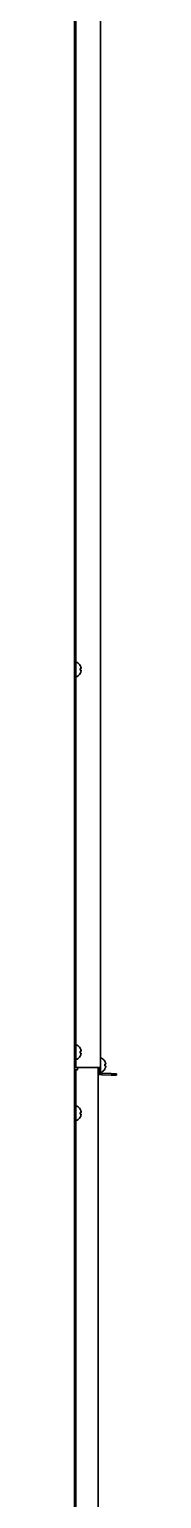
# Model space of a CAD drawing. Header units: inches. Extents: x 885 to 6823, y 710 to 5493.
# Drawn here: x 1951 to 1975, y 2450 to 3287 of the extents above; entities that cross this region are included whole.
import ezdxf

# ---------------------------------------------------------------- set-up
doc = ezdxf.new("R2010")
doc.units = ezdxf.units.IN
doc.layers.add('1', color=7, linetype='Continuous', true_color=0xffffff)

msp = doc.modelspace()

# ---------------------------------------------------------------- linework, layer by layer
at = {"layer": '1', "color": 7, "linetype": 'Continuous', "lineweight": 35}
for p, q in [((1965.44, 4019.66), (1965.44, 2695.46)), ((1950.64, 2356.86), (1950.64, 4008.35)), ((1950.64, 2356.86), (1950.64, 4008.35)), ((1951.44, 4008.35), (1951.44, 2697.46)), ((1952.04, 2926.26), (1951.84, 2926.26)), ((1953.88, 2924.56), (1953.92, 2924.56)), ((1951.84, 2918.26), (1952.04, 2918.26)), ((1953.92, 2919.96), (1953.88, 2919.96)), ((1952.04, 2708.26), (1951.84, 2708.26)), ((1953.88, 2706.56), (1953.92, 2706.56)), ((1950.64, 2695.46), (1951.44, 2695.46)), ((1951.44, 2697.46), (1951.44, 2695.46)), ((1951.44, 2695.46), (1952.44, 2695.46)), ((1951.84, 2700.26), (1952.04, 2700.26)), ((1963.64, 2695.46), (1952.44, 2695.46)), ((1952.44, 2695.46), (1952.44, 2694.16)), ((1953.92, 2701.96), (1953.88, 2701.96)), ((1965.44, 2695.46), (1963.64, 2695.46)), ((1964.14, 2379.46), (1964.14, 2695.45)), ((1964.24, 2694.76), (1964.24, 2695.46)), ((1964.24, 2694.76), (1964.53, 2695.26)), ((1964.53, 2695.26), (1964.53, 2695.46)), ((1964.53, 2695.26), (1964.64, 2695.26)), ((1964.64, 2695.46), (1964.64, 2692.77)), ((1965.44, 2695.46), (1965.44, 2692.77)), ((1966.04, 2700.86), (1965.84, 2700.86)), ((1967.88, 2699.16), (1967.92, 2699.16)), ((1950.64, 2694.16), (1951.44, 2694.16)), ((1951.44, 2694.16), (1951.44, 2691.16)), ((1952.44, 2694.16), (1951.44, 2694.16)), ((1951.44, 2382.46), (1951.44, 2691.16)), ((1964.14, 2694.76), (1964.24, 2694.76)), ((1964.64, 2691.46), (1964.64, 2692.77)), ((1965.44, 2691.46), (1964.64, 2691.46)), ((1965.44, 2692.77), (1965.44, 2691.46)), ((1965.84, 2692.86), (1966.04, 2692.86)), ((1966.38, 2691.39), (1971.63, 2691.21)), ((1966.4, 2692.19), (1971.66, 2692.01)), ((1967.92, 2694.56), (1967.88, 2694.56)), ((1974.63, 2691.11), (1971.63, 2691.21)), ((1971.66, 2692.01), (1974.66, 2691.91)), ((1974.66, 2691.91), (1974.63, 2691.11)), ((1952.04, 2673.46), (1951.84, 2673.46)), ((1953.88, 2671.76), (1953.92, 2671.76)), ((1951.84, 2665.46), (1952.04, 2665.46)), ((1953.92, 2667.16), (1953.88, 2667.16))]:
    msp.add_line(p, q, dxfattribs=at)
for centre, radius, start, end in [((1951.84, 2925.86), 0.4, 90, 180), ((1952.04, 2925.86), 0.4, 59.69882, 90), ((1949.82, 2922.06), 4.8, 31.58373, 59.69882), ((1950.14, 2922.26), 3.78, 0.00345, 7.60407), ((1950.14, 2922.26), 3.78, 352.39595, 359.99653), ((1951.84, 2918.66), 0.4, 180, 270), ((1952.04, 2918.66), 0.4, 270, 300.30118), ((1949.82, 2922.45), 4.8, 300.30118, 328.41865), ((1951.84, 2707.86), 0.4, 90, 180), ((1952.04, 2707.86), 0.4, 59.69882, 90), ((1949.82, 2704.06), 4.8, 31.58373, 59.69882), ((1950.14, 2704.26), 3.78, 0.00345, 7.60407), ((1950.14, 2704.26), 3.78, 352.39595, 359.99653), ((1951.84, 2700.66), 0.4, 180, 270), ((1952.04, 2700.66), 0.4, 270, 300.30118), ((1949.82, 2704.45), 4.8, 300.30118, 328.41865), ((1965.84, 2700.46), 0.4, 90, 180), ((1966.04, 2700.46), 0.4, 59.69882, 90), ((1963.82, 2696.66), 4.8, 31.58373, 59.69882), ((1964.14, 2696.86), 3.78, 0.00345, 7.60407), ((1964.14, 2696.86), 3.78, 352.39595, 359.99653), ((1965.84, 2693.26), 0.4, 180, 270), ((1966.44, 2693.19), 1, 180, 268), ((1966.44, 2693.19), 1.8, 236.25101, 268), ((1966.04, 2693.26), 0.4, 270, 300.30118), ((1963.82, 2697.05), 4.8, 300.30118, 328.41865), ((1951.84, 2673.06), 0.4, 90, 180), ((1952.04, 2673.06), 0.4, 59.69882, 90), ((1949.82, 2669.26), 4.8, 31.58373, 59.69882), ((1950.14, 2669.46), 3.78, 0.00345, 7.60407), ((1951.84, 2665.86), 0.4, 180, 270), ((1952.04, 2665.86), 0.4, 270, 300.30118), ((1949.82, 2669.65), 4.8, 300.30118, 328.41865), ((1950.14, 2669.46), 3.78, 352.39595, 359.99653)]:
    msp.add_arc(centre, radius, start, end, dxfattribs=at)
for points in [[(1954.43, 2923.26), (1954.42, 2923.31), (1954.39, 2923.42), (1954.34, 2923.58), (1954.28, 2923.74), (1954.22, 2923.89), (1954.16, 2924.05), (1954.08, 2924.2), (1953.99, 2924.37), (1953.92, 2924.49), (1953.88, 2924.56)], [(1954.43, 2921.76), (1954.42, 2921.76), (1954.39, 2921.76), (1954.34, 2921.76), (1954.28, 2921.76), (1954.22, 2921.76), (1954.16, 2921.76), (1954.08, 2921.76), (1953.99, 2921.76), (1953.92, 2921.76), (1953.88, 2921.76)], [(1954.43, 2922.76), (1954.44, 2922.78), (1954.44, 2922.83), (1954.45, 2922.9), (1954.45, 2922.97), (1954.45, 2923.04), (1954.45, 2923.11), (1954.44, 2923.18), (1954.44, 2923.23), (1954.43, 2923.26)], [(1954.43, 2921.26), (1954.44, 2921.28), (1954.44, 2921.33), (1954.45, 2921.41), (1954.45, 2921.48), (1954.45, 2921.55), (1954.45, 2921.62), (1954.44, 2921.69), (1954.44, 2921.73), (1954.43, 2921.76)], [(1954.43, 2705.26), (1954.42, 2705.31), (1954.39, 2705.42), (1954.34, 2705.58), (1954.28, 2705.74), (1954.22, 2705.89), (1954.16, 2706.05), (1954.08, 2706.2), (1953.99, 2706.37), (1953.92, 2706.49), (1953.88, 2706.56)], [(1954.43, 2703.76), (1954.42, 2703.76), (1954.39, 2703.76), (1954.34, 2703.76), (1954.28, 2703.76), (1954.22, 2703.76), (1954.16, 2703.76), (1954.08, 2703.76), (1953.99, 2703.76), (1953.92, 2703.76), (1953.88, 2703.76)], [(1954.43, 2704.76), (1954.44, 2704.78), (1954.44, 2704.83), (1954.45, 2704.9), (1954.45, 2704.97), (1954.45, 2705.04), (1954.45, 2705.11), (1954.44, 2705.18), (1954.44, 2705.23), (1954.43, 2705.26)], [(1954.43, 2703.26), (1954.44, 2703.28), (1954.44, 2703.33), (1954.45, 2703.41), (1954.45, 2703.48), (1954.45, 2703.55), (1954.45, 2703.62), (1954.44, 2703.69), (1954.44, 2703.73), (1954.43, 2703.76)], [(1968.43, 2697.86), (1968.42, 2697.91), (1968.39, 2698.02), (1968.34, 2698.18), (1968.28, 2698.34), (1968.22, 2698.49), (1968.16, 2698.65), (1968.08, 2698.8), (1967.99, 2698.97), (1967.92, 2699.09), (1967.88, 2699.16)], [(1968.43, 2696.36), (1968.42, 2696.36), (1968.39, 2696.36), (1968.34, 2696.36), (1968.28, 2696.36), (1968.22, 2696.36), (1968.16, 2696.36), (1968.08, 2696.36), (1967.99, 2696.36), (1967.92, 2696.36), (1967.88, 2696.36)], [(1968.43, 2697.36), (1968.44, 2697.38), (1968.44, 2697.43), (1968.45, 2697.5), (1968.45, 2697.57), (1968.45, 2697.64), (1968.45, 2697.71), (1968.44, 2697.78), (1968.44, 2697.83), (1968.43, 2697.86)], [(1968.43, 2695.86), (1968.44, 2695.88), (1968.44, 2695.93), (1968.45, 2696.01), (1968.45, 2696.08), (1968.45, 2696.15), (1968.45, 2696.22), (1968.44, 2696.29), (1968.44, 2696.33), (1968.43, 2696.36)], [(1954.43, 2670.46), (1954.42, 2670.51), (1954.39, 2670.62), (1954.34, 2670.78), (1954.28, 2670.94), (1954.22, 2671.09), (1954.16, 2671.25), (1954.08, 2671.4), (1953.99, 2671.57), (1953.92, 2671.69), (1953.88, 2671.76)], [(1954.43, 2669.96), (1954.44, 2669.98), (1954.44, 2670.03), (1954.45, 2670.1), (1954.45, 2670.17), (1954.45, 2670.24), (1954.45, 2670.31), (1954.44, 2670.38), (1954.44, 2670.43), (1954.43, 2670.46)], [(1954.43, 2668.96), (1954.42, 2668.96), (1954.39, 2668.96), (1954.34, 2668.96), (1954.28, 2668.96), (1954.22, 2668.96), (1954.16, 2668.96), (1954.08, 2668.96), (1953.99, 2668.96), (1953.92, 2668.96), (1953.88, 2668.96)], [(1954.43, 2668.46), (1954.44, 2668.48), (1954.44, 2668.53), (1954.45, 2668.61), (1954.45, 2668.68), (1954.45, 2668.75), (1954.45, 2668.82), (1954.44, 2668.89), (1954.44, 2668.93), (1954.43, 2668.96)]]:
    msp.add_open_spline(points, degree=3, dxfattribs=at)
for points in [[(1953.88, 2922.76), (1954.01, 2922.76), (1954.12, 2922.76), (1954.25, 2922.76), (1954.3, 2922.76), (1954.37, 2922.76), (1954.41, 2922.76), (1954.43, 2922.76)], [(1953.88, 2919.96), (1954.01, 2920.16), (1954.12, 2920.37), (1954.25, 2920.69), (1954.3, 2920.8), (1954.37, 2921.03), (1954.41, 2921.14), (1954.43, 2921.26)], [(1953.88, 2704.76), (1954.01, 2704.76), (1954.12, 2704.76), (1954.25, 2704.76), (1954.3, 2704.76), (1954.37, 2704.76), (1954.41, 2704.76), (1954.43, 2704.76)], [(1953.88, 2701.96), (1954.01, 2702.16), (1954.12, 2702.37), (1954.25, 2702.69), (1954.3, 2702.8), (1954.37, 2703.03), (1954.41, 2703.14), (1954.43, 2703.26)], [(1967.88, 2697.36), (1968.01, 2697.36), (1968.12, 2697.36), (1968.25, 2697.36), (1968.3, 2697.36), (1968.37, 2697.36), (1968.41, 2697.36), (1968.43, 2697.36)], [(1967.88, 2694.56), (1968.01, 2694.76), (1968.12, 2694.97), (1968.25, 2695.29), (1968.3, 2695.4), (1968.37, 2695.63), (1968.41, 2695.74), (1968.43, 2695.86)], [(1953.88, 2669.96), (1954.01, 2669.96), (1954.12, 2669.96), (1954.25, 2669.96), (1954.3, 2669.96), (1954.37, 2669.96), (1954.41, 2669.96), (1954.43, 2669.96)], [(1953.88, 2667.16), (1954.01, 2667.36), (1954.12, 2667.57), (1954.25, 2667.89), (1954.3, 2668), (1954.37, 2668.23), (1954.41, 2668.34), (1954.43, 2668.46)]]:
    msp.add_open_spline(points, degree=3, knots=[0, 0, 0, 0, 0.5, 0.5, 0.75, 0.75, 1, 1, 1, 1], dxfattribs=at)

doc.saveas('drawing.dxf')
